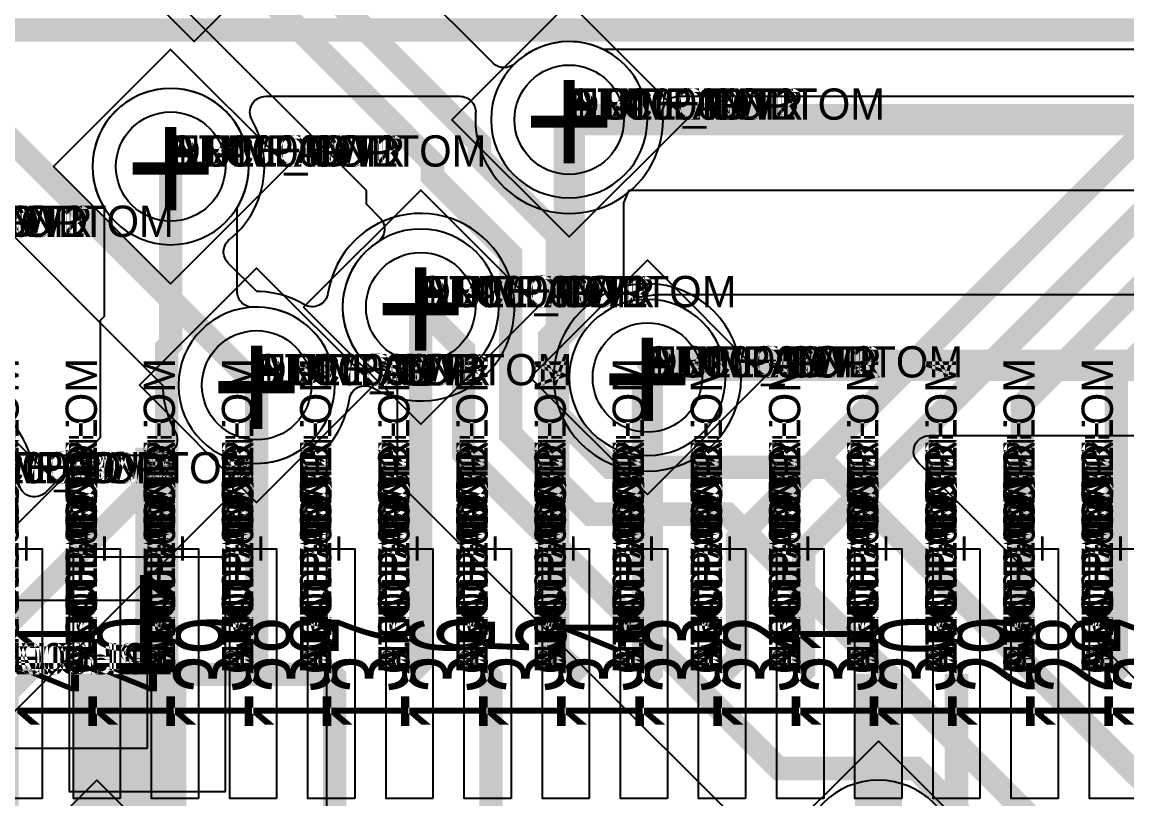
# Model space of a CAD drawing. Extents: x 0 to 323, y 0 to 320.
# Drawn here: x 64.2 to 71.27, y 66.9 to 71.88 of the extents above; entities that cross this region are included whole.
import ezdxf
from ezdxf.enums import TextEntityAlignment as Align

# ---------------------------------------------------------------- set-up
doc = ezdxf.new("R2010")
doc.units = 0
doc.header["$MEASUREMENT"] = 0
doc.layers.get('0').update_dxf_attribs({"linetype": 'CONTINUOUS'})
for name, color, linetype in [('CDN_FIGURES', 7, 'CONTINUOUS'), ('ETCH_BOTTOM', 7, 'CONTINUOUS'), ('ETCH_GND', 3, 'CONTINUOUS'), ('ETCH_INT1', 4, 'CONTINUOUS'), ('ETCH_INT2', 5, 'CONTINUOUS'), ('ETCH_PWR', 6, 'CONTINUOUS'), ('ETCH_TOP', 2, 'CONTINUOUS'), ('MANUFACTURING_NCLEGEND-1-6', 8, 'CONTINUOUS'), ('PACKAGE_GEOMETRY_ASSEMBLY_TOP', 11, 'CONTINUOUS'), ('PACKAGE_GEOMETRY_PIN_NUMBER', 9, 'CONTINUOUS')]:
    doc.layers.add(name, color=color, linetype=linetype)

# ---------------------------------------------------------------- blocks, each defined once
blk = doc.blocks.new('PAD_INFO')
for tag in ['SHAPE_TYPE', 'PAD_HEIGHT', 'PAD_LAYER', 'PAD_TYPE', 'PAD_WIDTH']:
    blk.add_attdef(tag, (0, 0), '', height=0.2)
at = {"flags": 2}
blk.add_attdef('CDN_TYPE', (0, 0), '', height=0.2, dxfattribs=at)
blk = doc.blocks.new('DRILL_INFO')
at = {"flags": 2}
blk.add_attdef('CDN_TYPE', (0, 0), '', height=0.2, dxfattribs=at)
for tag in ['FSHAPE', 'FCHAR', 'DRILL_HEIGHT', 'DIAMETER', 'PLATED', 'DRILL_WIDTH']:
    blk.add_attdef(tag, (0, 0), '', height=0.2)
blk = doc.blocks.new('VIA0700X0300')
at = {"layer": 'ETCH_BOTTOM'}
blk.add_circle((0, 0), 0.35, dxfattribs=at)
at = {"layer": 'ETCH_GND'}
blk.add_circle((0, 0), 0.35, dxfattribs=at)
at = {"layer": 'ETCH_INT1'}
blk.add_circle((0, 0), 0.35, dxfattribs=at)
at = {"layer": 'ETCH_INT2'}
blk.add_circle((0, 0), 0.35, dxfattribs=at)
at = {"layer": 'ETCH_PWR'}
blk.add_circle((0, 0), 0.35, dxfattribs=at)
at = {"layer": 'ETCH_TOP'}
blk.add_circle((0, 0), 0.35, dxfattribs=at)
ref = blk.add_blockref('PAD_INFO', (0, 0))
ref.add_attrib('PAD_LAYER', 'ETCH_TOP', (0, 0), dxfattribs={"height": 0.2})
ref.add_attrib('SHAPE_TYPE', 'NULL', (0, 0), dxfattribs={"height": 0.2})
ref.add_attrib('PAD_TYPE', 'ANTIPAD', (0, 0), dxfattribs={"height": 0.2})
ref.add_attrib('PAD_WIDTH', '0.000000', (0, 0), dxfattribs={"height": 0.2})
ref.add_attrib('PAD_HEIGHT', '0.000000', (0, 0), dxfattribs={"height": 0.2})
ref = blk.add_blockref('PAD_INFO', (0, 0))
ref.add_attrib('PAD_LAYER', 'ETCH_GND', (0, 0), dxfattribs={"height": 0.2})
ref.add_attrib('SHAPE_TYPE', 'NULL', (0, 0), dxfattribs={"height": 0.2})
ref.add_attrib('PAD_TYPE', 'ANTIPAD', (0, 0), dxfattribs={"height": 0.2})
ref.add_attrib('PAD_WIDTH', '0.000000', (0, 0), dxfattribs={"height": 0.2})
ref.add_attrib('PAD_HEIGHT', '0.000000', (0, 0), dxfattribs={"height": 0.2})
ref = blk.add_blockref('PAD_INFO', (0, 0))
ref.add_attrib('PAD_LAYER', 'ETCH_INT1', (0, 0), dxfattribs={"height": 0.2})
ref.add_attrib('SHAPE_TYPE', 'NULL', (0, 0), dxfattribs={"height": 0.2})
ref.add_attrib('PAD_TYPE', 'ANTIPAD', (0, 0), dxfattribs={"height": 0.2})
ref.add_attrib('PAD_WIDTH', '0.000000', (0, 0), dxfattribs={"height": 0.2})
ref.add_attrib('PAD_HEIGHT', '0.000000', (0, 0), dxfattribs={"height": 0.2})
ref = blk.add_blockref('PAD_INFO', (0, 0))
ref.add_attrib('PAD_LAYER', 'ETCH_INT2', (0, 0), dxfattribs={"height": 0.2})
ref.add_attrib('SHAPE_TYPE', 'NULL', (0, 0), dxfattribs={"height": 0.2})
ref.add_attrib('PAD_TYPE', 'ANTIPAD', (0, 0), dxfattribs={"height": 0.2})
ref.add_attrib('PAD_WIDTH', '0.000000', (0, 0), dxfattribs={"height": 0.2})
ref.add_attrib('PAD_HEIGHT', '0.000000', (0, 0), dxfattribs={"height": 0.2})
ref = blk.add_blockref('PAD_INFO', (0, 0))
ref.add_attrib('PAD_LAYER', 'ETCH_PWR', (0, 0), dxfattribs={"height": 0.2})
ref.add_attrib('SHAPE_TYPE', 'NULL', (0, 0), dxfattribs={"height": 0.2})
ref.add_attrib('PAD_TYPE', 'ANTIPAD', (0, 0), dxfattribs={"height": 0.2})
ref.add_attrib('PAD_WIDTH', '0.000000', (0, 0), dxfattribs={"height": 0.2})
ref.add_attrib('PAD_HEIGHT', '0.000000', (0, 0), dxfattribs={"height": 0.2})
ref = blk.add_blockref('PAD_INFO', (0, 0))
ref.add_attrib('PAD_LAYER', 'ETCH_BOTTOM', (0, 0), dxfattribs={"height": 0.2})
ref.add_attrib('SHAPE_TYPE', 'NULL', (0, 0), dxfattribs={"height": 0.2})
ref.add_attrib('PAD_TYPE', 'ANTIPAD', (0, 0), dxfattribs={"height": 0.2})
ref.add_attrib('PAD_WIDTH', '0.000000', (0, 0), dxfattribs={"height": 0.2})
ref.add_attrib('PAD_HEIGHT', '0.000000', (0, 0), dxfattribs={"height": 0.2})
ref = blk.add_blockref('PAD_INFO', (0, 0))
ref.add_attrib('PAD_LAYER', 'ETCH_TOP', (0, 0), dxfattribs={"height": 0.2})
ref.add_attrib('SHAPE_TYPE', 'NULL', (0, 0), dxfattribs={"height": 0.2})
ref.add_attrib('PAD_TYPE', 'THERMAL', (0, 0), dxfattribs={"height": 0.2})
ref.add_attrib('PAD_WIDTH', '0.000000', (0, 0), dxfattribs={"height": 0.2})
ref.add_attrib('PAD_HEIGHT', '0.000000', (0, 0), dxfattribs={"height": 0.2})
ref = blk.add_blockref('PAD_INFO', (0, 0))
ref.add_attrib('PAD_LAYER', 'ETCH_GND', (0, 0), dxfattribs={"height": 0.2})
ref.add_attrib('SHAPE_TYPE', 'NULL', (0, 0), dxfattribs={"height": 0.2})
ref.add_attrib('PAD_TYPE', 'THERMAL', (0, 0), dxfattribs={"height": 0.2})
ref.add_attrib('PAD_WIDTH', '0.000000', (0, 0), dxfattribs={"height": 0.2})
ref.add_attrib('PAD_HEIGHT', '0.000000', (0, 0), dxfattribs={"height": 0.2})
ref = blk.add_blockref('PAD_INFO', (0, 0))
ref.add_attrib('PAD_LAYER', 'ETCH_INT1', (0, 0), dxfattribs={"height": 0.2})
ref.add_attrib('SHAPE_TYPE', 'NULL', (0, 0), dxfattribs={"height": 0.2})
ref.add_attrib('PAD_TYPE', 'THERMAL', (0, 0), dxfattribs={"height": 0.2})
ref.add_attrib('PAD_WIDTH', '0.000000', (0, 0), dxfattribs={"height": 0.2})
ref.add_attrib('PAD_HEIGHT', '0.000000', (0, 0), dxfattribs={"height": 0.2})
ref = blk.add_blockref('PAD_INFO', (0, 0))
ref.add_attrib('PAD_LAYER', 'ETCH_INT2', (0, 0), dxfattribs={"height": 0.2})
ref.add_attrib('SHAPE_TYPE', 'NULL', (0, 0), dxfattribs={"height": 0.2})
ref.add_attrib('PAD_TYPE', 'THERMAL', (0, 0), dxfattribs={"height": 0.2})
ref.add_attrib('PAD_WIDTH', '0.000000', (0, 0), dxfattribs={"height": 0.2})
ref.add_attrib('PAD_HEIGHT', '0.000000', (0, 0), dxfattribs={"height": 0.2})
ref = blk.add_blockref('PAD_INFO', (0, 0))
ref.add_attrib('PAD_LAYER', 'ETCH_PWR', (0, 0), dxfattribs={"height": 0.2})
ref.add_attrib('SHAPE_TYPE', 'NULL', (0, 0), dxfattribs={"height": 0.2})
ref.add_attrib('PAD_TYPE', 'THERMAL', (0, 0), dxfattribs={"height": 0.2})
ref.add_attrib('PAD_WIDTH', '0.000000', (0, 0), dxfattribs={"height": 0.2})
ref.add_attrib('PAD_HEIGHT', '0.000000', (0, 0), dxfattribs={"height": 0.2})
ref = blk.add_blockref('PAD_INFO', (0, 0))
ref.add_attrib('PAD_LAYER', 'ETCH_BOTTOM', (0, 0), dxfattribs={"height": 0.2})
ref.add_attrib('SHAPE_TYPE', 'NULL', (0, 0), dxfattribs={"height": 0.2})
ref.add_attrib('PAD_TYPE', 'THERMAL', (0, 0), dxfattribs={"height": 0.2})
ref.add_attrib('PAD_WIDTH', '0.000000', (0, 0), dxfattribs={"height": 0.2})
ref.add_attrib('PAD_HEIGHT', '0.000000', (0, 0), dxfattribs={"height": 0.2})
ref = blk.add_blockref('PAD_INFO', (0, 0))
ref.add_attrib('PAD_LAYER', 'ETCH_TOP', (0, 0), dxfattribs={"height": 0.2})
ref.add_attrib('SHAPE_TYPE', 'CIRCLE', (0, 0), dxfattribs={"height": 0.2})
ref.add_attrib('PAD_TYPE', 'REGULAR', (0, 0), dxfattribs={"height": 0.2})
ref.add_attrib('PAD_WIDTH', '0.700000', (0, 0), dxfattribs={"height": 0.2})
ref.add_attrib('PAD_HEIGHT', '0.700000', (0, 0), dxfattribs={"height": 0.2})
ref = blk.add_blockref('PAD_INFO', (0, 0))
ref.add_attrib('PAD_LAYER', 'ETCH_GND', (0, 0), dxfattribs={"height": 0.2})
ref.add_attrib('SHAPE_TYPE', 'CIRCLE', (0, 0), dxfattribs={"height": 0.2})
ref.add_attrib('PAD_TYPE', 'REGULAR', (0, 0), dxfattribs={"height": 0.2})
ref.add_attrib('PAD_WIDTH', '0.700000', (0, 0), dxfattribs={"height": 0.2})
ref.add_attrib('PAD_HEIGHT', '0.700000', (0, 0), dxfattribs={"height": 0.2})
ref = blk.add_blockref('PAD_INFO', (0, 0))
ref.add_attrib('PAD_LAYER', 'ETCH_INT1', (0, 0), dxfattribs={"height": 0.2})
ref.add_attrib('SHAPE_TYPE', 'CIRCLE', (0, 0), dxfattribs={"height": 0.2})
ref.add_attrib('PAD_TYPE', 'REGULAR', (0, 0), dxfattribs={"height": 0.2})
ref.add_attrib('PAD_WIDTH', '0.700000', (0, 0), dxfattribs={"height": 0.2})
ref.add_attrib('PAD_HEIGHT', '0.700000', (0, 0), dxfattribs={"height": 0.2})
ref = blk.add_blockref('PAD_INFO', (0, 0))
ref.add_attrib('PAD_LAYER', 'ETCH_INT2', (0, 0), dxfattribs={"height": 0.2})
ref.add_attrib('SHAPE_TYPE', 'CIRCLE', (0, 0), dxfattribs={"height": 0.2})
ref.add_attrib('PAD_TYPE', 'REGULAR', (0, 0), dxfattribs={"height": 0.2})
ref.add_attrib('PAD_WIDTH', '0.700000', (0, 0), dxfattribs={"height": 0.2})
ref.add_attrib('PAD_HEIGHT', '0.700000', (0, 0), dxfattribs={"height": 0.2})
ref = blk.add_blockref('PAD_INFO', (0, 0))
ref.add_attrib('PAD_LAYER', 'ETCH_PWR', (0, 0), dxfattribs={"height": 0.2})
ref.add_attrib('SHAPE_TYPE', 'CIRCLE', (0, 0), dxfattribs={"height": 0.2})
ref.add_attrib('PAD_TYPE', 'REGULAR', (0, 0), dxfattribs={"height": 0.2})
ref.add_attrib('PAD_WIDTH', '0.700000', (0, 0), dxfattribs={"height": 0.2})
ref.add_attrib('PAD_HEIGHT', '0.700000', (0, 0), dxfattribs={"height": 0.2})
ref = blk.add_blockref('PAD_INFO', (0, 0))
ref.add_attrib('PAD_LAYER', 'ETCH_BOTTOM', (0, 0), dxfattribs={"height": 0.2})
ref.add_attrib('SHAPE_TYPE', 'CIRCLE', (0, 0), dxfattribs={"height": 0.2})
ref.add_attrib('PAD_TYPE', 'REGULAR', (0, 0), dxfattribs={"height": 0.2})
ref.add_attrib('PAD_WIDTH', '0.700000', (0, 0), dxfattribs={"height": 0.2})
ref.add_attrib('PAD_HEIGHT', '0.700000', (0, 0), dxfattribs={"height": 0.2})
ref = blk.add_blockref('DRILL_INFO', (0, 0))
ref.add_attrib('DIAMETER', '0.300000', (0, 0), dxfattribs={"height": 0.2})
ref.add_attrib('PLATED', 'PLATED', (0, 0), dxfattribs={"height": 0.2})
ref.add_attrib('FSHAPE', 'DIAMOND', (0, 0), dxfattribs={"height": 0.2})
ref.add_attrib('FCHAR', '+', (0, 0), dxfattribs={"height": 0.2})
ref.add_attrib('DRILL_WIDTH', '1.500000', (0, 0), dxfattribs={"height": 0.2})
ref.add_attrib('DRILL_HEIGHT', '1.500000', (0, 0), dxfattribs={"height": 0.2})
for tag in ['CDN_TYPE', 'PIN']:
    blk.add_attdef(tag, (0, 0), '', height=0.2)
at = {"flags": 2}
for tag in ['PSTKNAME', 'BBV']:
    blk.add_attdef(tag, (0, 0), '', height=0.2, dxfattribs=at)
blk = doc.blocks.new('FIGURE_DIAMOND')
at = {"layer": 'CDN_FIGURES'}
blk.add_lwpolyline([(-0.5, 0), (0, 0.5), (0.5, 0), (0, -0.5)], close=True, dxfattribs=at)
blk = doc.blocks.new('RC1600X0300TS_NS')
at = {"layer": 'ETCH_TOP'}
blk.add_lwpolyline([(-0.8, -0.15), (-0.8, 0.15), (0.8, 0.15), (0.8, -0.15)], close=True, dxfattribs=at)
ref = blk.add_blockref('PAD_INFO', (0, 0))
ref.add_attrib('PAD_LAYER', 'ETCH_TOP', (0, 0), dxfattribs={"height": 0.2})
ref.add_attrib('SHAPE_TYPE', 'NULL', (0, 0), dxfattribs={"height": 0.2})
ref.add_attrib('PAD_TYPE', 'ANTIPAD', (0, 0), dxfattribs={"height": 0.2})
ref.add_attrib('PAD_WIDTH', '0.000000', (0, 0), dxfattribs={"height": 0.2})
ref.add_attrib('PAD_HEIGHT', '0.000000', (0, 0), dxfattribs={"height": 0.2})
ref = blk.add_blockref('PAD_INFO', (0, 0))
ref.add_attrib('PAD_LAYER', 'ETCH_GND', (0, 0), dxfattribs={"height": 0.2})
ref.add_attrib('SHAPE_TYPE', 'NULL', (0, 0), dxfattribs={"height": 0.2})
ref.add_attrib('PAD_TYPE', 'ANTIPAD', (0, 0), dxfattribs={"height": 0.2})
ref.add_attrib('PAD_WIDTH', '0.000000', (0, 0), dxfattribs={"height": 0.2})
ref.add_attrib('PAD_HEIGHT', '0.000000', (0, 0), dxfattribs={"height": 0.2})
ref = blk.add_blockref('PAD_INFO', (0, 0))
ref.add_attrib('PAD_LAYER', 'ETCH_INT1', (0, 0), dxfattribs={"height": 0.2})
ref.add_attrib('SHAPE_TYPE', 'NULL', (0, 0), dxfattribs={"height": 0.2})
ref.add_attrib('PAD_TYPE', 'ANTIPAD', (0, 0), dxfattribs={"height": 0.2})
ref.add_attrib('PAD_WIDTH', '0.000000', (0, 0), dxfattribs={"height": 0.2})
ref.add_attrib('PAD_HEIGHT', '0.000000', (0, 0), dxfattribs={"height": 0.2})
ref = blk.add_blockref('PAD_INFO', (0, 0))
ref.add_attrib('PAD_LAYER', 'ETCH_INT2', (0, 0), dxfattribs={"height": 0.2})
ref.add_attrib('SHAPE_TYPE', 'NULL', (0, 0), dxfattribs={"height": 0.2})
ref.add_attrib('PAD_TYPE', 'ANTIPAD', (0, 0), dxfattribs={"height": 0.2})
ref.add_attrib('PAD_WIDTH', '0.000000', (0, 0), dxfattribs={"height": 0.2})
ref.add_attrib('PAD_HEIGHT', '0.000000', (0, 0), dxfattribs={"height": 0.2})
ref = blk.add_blockref('PAD_INFO', (0, 0))
ref.add_attrib('PAD_LAYER', 'ETCH_PWR', (0, 0), dxfattribs={"height": 0.2})
ref.add_attrib('SHAPE_TYPE', 'NULL', (0, 0), dxfattribs={"height": 0.2})
ref.add_attrib('PAD_TYPE', 'ANTIPAD', (0, 0), dxfattribs={"height": 0.2})
ref.add_attrib('PAD_WIDTH', '0.000000', (0, 0), dxfattribs={"height": 0.2})
ref.add_attrib('PAD_HEIGHT', '0.000000', (0, 0), dxfattribs={"height": 0.2})
ref = blk.add_blockref('PAD_INFO', (0, 0))
ref.add_attrib('PAD_LAYER', 'ETCH_BOTTOM', (0, 0), dxfattribs={"height": 0.2})
ref.add_attrib('SHAPE_TYPE', 'NULL', (0, 0), dxfattribs={"height": 0.2})
ref.add_attrib('PAD_TYPE', 'ANTIPAD', (0, 0), dxfattribs={"height": 0.2})
ref.add_attrib('PAD_WIDTH', '0.000000', (0, 0), dxfattribs={"height": 0.2})
ref.add_attrib('PAD_HEIGHT', '0.000000', (0, 0), dxfattribs={"height": 0.2})
ref = blk.add_blockref('PAD_INFO', (0, 0))
ref.add_attrib('PAD_LAYER', 'ETCH_TOP', (0, 0), dxfattribs={"height": 0.2})
ref.add_attrib('SHAPE_TYPE', 'NULL', (0, 0), dxfattribs={"height": 0.2})
ref.add_attrib('PAD_TYPE', 'THERMAL', (0, 0), dxfattribs={"height": 0.2})
ref.add_attrib('PAD_WIDTH', '0.000000', (0, 0), dxfattribs={"height": 0.2})
ref.add_attrib('PAD_HEIGHT', '0.000000', (0, 0), dxfattribs={"height": 0.2})
ref = blk.add_blockref('PAD_INFO', (0, 0))
ref.add_attrib('PAD_LAYER', 'ETCH_GND', (0, 0), dxfattribs={"height": 0.2})
ref.add_attrib('SHAPE_TYPE', 'NULL', (0, 0), dxfattribs={"height": 0.2})
ref.add_attrib('PAD_TYPE', 'THERMAL', (0, 0), dxfattribs={"height": 0.2})
ref.add_attrib('PAD_WIDTH', '0.000000', (0, 0), dxfattribs={"height": 0.2})
ref.add_attrib('PAD_HEIGHT', '0.000000', (0, 0), dxfattribs={"height": 0.2})
ref = blk.add_blockref('PAD_INFO', (0, 0))
ref.add_attrib('PAD_LAYER', 'ETCH_INT1', (0, 0), dxfattribs={"height": 0.2})
ref.add_attrib('SHAPE_TYPE', 'NULL', (0, 0), dxfattribs={"height": 0.2})
ref.add_attrib('PAD_TYPE', 'THERMAL', (0, 0), dxfattribs={"height": 0.2})
ref.add_attrib('PAD_WIDTH', '0.000000', (0, 0), dxfattribs={"height": 0.2})
ref.add_attrib('PAD_HEIGHT', '0.000000', (0, 0), dxfattribs={"height": 0.2})
ref = blk.add_blockref('PAD_INFO', (0, 0))
ref.add_attrib('PAD_LAYER', 'ETCH_INT2', (0, 0), dxfattribs={"height": 0.2})
ref.add_attrib('SHAPE_TYPE', 'NULL', (0, 0), dxfattribs={"height": 0.2})
ref.add_attrib('PAD_TYPE', 'THERMAL', (0, 0), dxfattribs={"height": 0.2})
ref.add_attrib('PAD_WIDTH', '0.000000', (0, 0), dxfattribs={"height": 0.2})
ref.add_attrib('PAD_HEIGHT', '0.000000', (0, 0), dxfattribs={"height": 0.2})
ref = blk.add_blockref('PAD_INFO', (0, 0))
ref.add_attrib('PAD_LAYER', 'ETCH_PWR', (0, 0), dxfattribs={"height": 0.2})
ref.add_attrib('SHAPE_TYPE', 'NULL', (0, 0), dxfattribs={"height": 0.2})
ref.add_attrib('PAD_TYPE', 'THERMAL', (0, 0), dxfattribs={"height": 0.2})
ref.add_attrib('PAD_WIDTH', '0.000000', (0, 0), dxfattribs={"height": 0.2})
ref.add_attrib('PAD_HEIGHT', '0.000000', (0, 0), dxfattribs={"height": 0.2})
ref = blk.add_blockref('PAD_INFO', (0, 0))
ref.add_attrib('PAD_LAYER', 'ETCH_BOTTOM', (0, 0), dxfattribs={"height": 0.2})
ref.add_attrib('SHAPE_TYPE', 'NULL', (0, 0), dxfattribs={"height": 0.2})
ref.add_attrib('PAD_TYPE', 'THERMAL', (0, 0), dxfattribs={"height": 0.2})
ref.add_attrib('PAD_WIDTH', '0.000000', (0, 0), dxfattribs={"height": 0.2})
ref.add_attrib('PAD_HEIGHT', '0.000000', (0, 0), dxfattribs={"height": 0.2})
ref = blk.add_blockref('PAD_INFO', (0, 0))
ref.add_attrib('PAD_LAYER', 'ETCH_TOP', (0, 0), dxfattribs={"height": 0.2})
ref.add_attrib('SHAPE_TYPE', 'RECTANGLE', (0, 0), dxfattribs={"height": 0.2})
ref.add_attrib('PAD_TYPE', 'REGULAR', (0, 0), dxfattribs={"height": 0.2})
ref.add_attrib('PAD_WIDTH', '1.600000', (0, 0), dxfattribs={"height": 0.2})
ref.add_attrib('PAD_HEIGHT', '0.300000', (0, 0), dxfattribs={"height": 0.2})
ref = blk.add_blockref('PAD_INFO', (0, 0))
ref.add_attrib('PAD_LAYER', 'ETCH_GND', (0, 0), dxfattribs={"height": 0.2})
ref.add_attrib('SHAPE_TYPE', 'NULL', (0, 0), dxfattribs={"height": 0.2})
ref.add_attrib('PAD_TYPE', 'REGULAR', (0, 0), dxfattribs={"height": 0.2})
ref.add_attrib('PAD_WIDTH', '0.000000', (0, 0), dxfattribs={"height": 0.2})
ref.add_attrib('PAD_HEIGHT', '0.000000', (0, 0), dxfattribs={"height": 0.2})
ref = blk.add_blockref('PAD_INFO', (0, 0))
ref.add_attrib('PAD_LAYER', 'ETCH_INT1', (0, 0), dxfattribs={"height": 0.2})
ref.add_attrib('SHAPE_TYPE', 'NULL', (0, 0), dxfattribs={"height": 0.2})
ref.add_attrib('PAD_TYPE', 'REGULAR', (0, 0), dxfattribs={"height": 0.2})
ref.add_attrib('PAD_WIDTH', '0.000000', (0, 0), dxfattribs={"height": 0.2})
ref.add_attrib('PAD_HEIGHT', '0.000000', (0, 0), dxfattribs={"height": 0.2})
ref = blk.add_blockref('PAD_INFO', (0, 0))
ref.add_attrib('PAD_LAYER', 'ETCH_INT2', (0, 0), dxfattribs={"height": 0.2})
ref.add_attrib('SHAPE_TYPE', 'NULL', (0, 0), dxfattribs={"height": 0.2})
ref.add_attrib('PAD_TYPE', 'REGULAR', (0, 0), dxfattribs={"height": 0.2})
ref.add_attrib('PAD_WIDTH', '0.000000', (0, 0), dxfattribs={"height": 0.2})
ref.add_attrib('PAD_HEIGHT', '0.000000', (0, 0), dxfattribs={"height": 0.2})
ref = blk.add_blockref('PAD_INFO', (0, 0))
ref.add_attrib('PAD_LAYER', 'ETCH_PWR', (0, 0), dxfattribs={"height": 0.2})
ref.add_attrib('SHAPE_TYPE', 'NULL', (0, 0), dxfattribs={"height": 0.2})
ref.add_attrib('PAD_TYPE', 'REGULAR', (0, 0), dxfattribs={"height": 0.2})
ref.add_attrib('PAD_WIDTH', '0.000000', (0, 0), dxfattribs={"height": 0.2})
ref.add_attrib('PAD_HEIGHT', '0.000000', (0, 0), dxfattribs={"height": 0.2})
ref = blk.add_blockref('PAD_INFO', (0, 0))
ref.add_attrib('PAD_LAYER', 'ETCH_BOTTOM', (0, 0), dxfattribs={"height": 0.2})
ref.add_attrib('SHAPE_TYPE', 'NULL', (0, 0), dxfattribs={"height": 0.2})
ref.add_attrib('PAD_TYPE', 'REGULAR', (0, 0), dxfattribs={"height": 0.2})
ref.add_attrib('PAD_WIDTH', '0.000000', (0, 0), dxfattribs={"height": 0.2})
ref.add_attrib('PAD_HEIGHT', '0.000000', (0, 0), dxfattribs={"height": 0.2})
ref = blk.add_blockref('DRILL_INFO', (0, 0))
ref.add_attrib('DIAMETER', '0.000000', (0, 0), dxfattribs={"height": 0.2})
ref.add_attrib('PLATED', 'PLATED', (0, 0), dxfattribs={"height": 0.2})
ref.add_attrib('FSHAPE', 'NULL', (0, 0), dxfattribs={"height": 0.2})
ref.add_attrib('DRILL_WIDTH', '0.000000', (0, 0), dxfattribs={"height": 0.2})
ref.add_attrib('DRILL_HEIGHT', '0.000000', (0, 0), dxfattribs={"height": 0.2})
for tag in ['CDN_TYPE', 'PIN']:
    blk.add_attdef(tag, (0, 0), '', height=0.2)
at = {"flags": 2}
for tag in ['PSTKNAME', 'BBV']:
    blk.add_attdef(tag, (0, 0), '', height=0.2, dxfattribs=at)
blk = doc.blocks.new('F42')
at = {"layer": 'ETCH_TOP'}
for p in [(30, -7), (30, -8), (30, -8.5), (30, -9), (30, -9.5), (30, -10), (30, -10.5), (30, -11), (30, -11.5), (30, -12), (30, -12.5), (30, -13), (30, -13.5), (30, -14), (30, -7.5)]:
    blk.add_blockref('RC1600X0300TS_NS', p, dxfattribs=at)
at = {"flags": 2}
for tag in ['SYMBOL_TYPE', 'CDN_TYPE', 'REFDES']:
    blk.add_attdef(tag, (0, 0), '', height=0.2, dxfattribs=at)
blk = doc.blocks.new('RC1000X1500TS')
at = {"layer": 'ETCH_TOP'}
blk.add_lwpolyline([(-0.5, -0.75), (-0.5, 0.75), (0.5, 0.75), (0.5, -0.75)], close=True, dxfattribs=at)
ref = blk.add_blockref('PAD_INFO', (0, 0))
ref.add_attrib('PAD_LAYER', 'ETCH_TOP', (0, 0), dxfattribs={"height": 0.2})
ref.add_attrib('SHAPE_TYPE', 'NULL', (0, 0), dxfattribs={"height": 0.2})
ref.add_attrib('PAD_TYPE', 'ANTIPAD', (0, 0), dxfattribs={"height": 0.2})
ref.add_attrib('PAD_WIDTH', '0.000000', (0, 0), dxfattribs={"height": 0.2})
ref.add_attrib('PAD_HEIGHT', '0.000000', (0, 0), dxfattribs={"height": 0.2})
ref = blk.add_blockref('PAD_INFO', (0, 0))
ref.add_attrib('PAD_LAYER', 'ETCH_GND', (0, 0), dxfattribs={"height": 0.2})
ref.add_attrib('SHAPE_TYPE', 'NULL', (0, 0), dxfattribs={"height": 0.2})
ref.add_attrib('PAD_TYPE', 'ANTIPAD', (0, 0), dxfattribs={"height": 0.2})
ref.add_attrib('PAD_WIDTH', '0.000000', (0, 0), dxfattribs={"height": 0.2})
ref.add_attrib('PAD_HEIGHT', '0.000000', (0, 0), dxfattribs={"height": 0.2})
ref = blk.add_blockref('PAD_INFO', (0, 0))
ref.add_attrib('PAD_LAYER', 'ETCH_INT1', (0, 0), dxfattribs={"height": 0.2})
ref.add_attrib('SHAPE_TYPE', 'NULL', (0, 0), dxfattribs={"height": 0.2})
ref.add_attrib('PAD_TYPE', 'ANTIPAD', (0, 0), dxfattribs={"height": 0.2})
ref.add_attrib('PAD_WIDTH', '0.000000', (0, 0), dxfattribs={"height": 0.2})
ref.add_attrib('PAD_HEIGHT', '0.000000', (0, 0), dxfattribs={"height": 0.2})
ref = blk.add_blockref('PAD_INFO', (0, 0))
ref.add_attrib('PAD_LAYER', 'ETCH_INT2', (0, 0), dxfattribs={"height": 0.2})
ref.add_attrib('SHAPE_TYPE', 'NULL', (0, 0), dxfattribs={"height": 0.2})
ref.add_attrib('PAD_TYPE', 'ANTIPAD', (0, 0), dxfattribs={"height": 0.2})
ref.add_attrib('PAD_WIDTH', '0.000000', (0, 0), dxfattribs={"height": 0.2})
ref.add_attrib('PAD_HEIGHT', '0.000000', (0, 0), dxfattribs={"height": 0.2})
ref = blk.add_blockref('PAD_INFO', (0, 0))
ref.add_attrib('PAD_LAYER', 'ETCH_PWR', (0, 0), dxfattribs={"height": 0.2})
ref.add_attrib('SHAPE_TYPE', 'NULL', (0, 0), dxfattribs={"height": 0.2})
ref.add_attrib('PAD_TYPE', 'ANTIPAD', (0, 0), dxfattribs={"height": 0.2})
ref.add_attrib('PAD_WIDTH', '0.000000', (0, 0), dxfattribs={"height": 0.2})
ref.add_attrib('PAD_HEIGHT', '0.000000', (0, 0), dxfattribs={"height": 0.2})
ref = blk.add_blockref('PAD_INFO', (0, 0))
ref.add_attrib('PAD_LAYER', 'ETCH_BOTTOM', (0, 0), dxfattribs={"height": 0.2})
ref.add_attrib('SHAPE_TYPE', 'NULL', (0, 0), dxfattribs={"height": 0.2})
ref.add_attrib('PAD_TYPE', 'ANTIPAD', (0, 0), dxfattribs={"height": 0.2})
ref.add_attrib('PAD_WIDTH', '0.000000', (0, 0), dxfattribs={"height": 0.2})
ref.add_attrib('PAD_HEIGHT', '0.000000', (0, 0), dxfattribs={"height": 0.2})
ref = blk.add_blockref('PAD_INFO', (0, 0))
ref.add_attrib('PAD_LAYER', 'ETCH_TOP', (0, 0), dxfattribs={"height": 0.2})
ref.add_attrib('SHAPE_TYPE', 'NULL', (0, 0), dxfattribs={"height": 0.2})
ref.add_attrib('PAD_TYPE', 'THERMAL', (0, 0), dxfattribs={"height": 0.2})
ref.add_attrib('PAD_WIDTH', '0.000000', (0, 0), dxfattribs={"height": 0.2})
ref.add_attrib('PAD_HEIGHT', '0.000000', (0, 0), dxfattribs={"height": 0.2})
ref = blk.add_blockref('PAD_INFO', (0, 0))
ref.add_attrib('PAD_LAYER', 'ETCH_GND', (0, 0), dxfattribs={"height": 0.2})
ref.add_attrib('SHAPE_TYPE', 'NULL', (0, 0), dxfattribs={"height": 0.2})
ref.add_attrib('PAD_TYPE', 'THERMAL', (0, 0), dxfattribs={"height": 0.2})
ref.add_attrib('PAD_WIDTH', '0.000000', (0, 0), dxfattribs={"height": 0.2})
ref.add_attrib('PAD_HEIGHT', '0.000000', (0, 0), dxfattribs={"height": 0.2})
ref = blk.add_blockref('PAD_INFO', (0, 0))
ref.add_attrib('PAD_LAYER', 'ETCH_INT1', (0, 0), dxfattribs={"height": 0.2})
ref.add_attrib('SHAPE_TYPE', 'NULL', (0, 0), dxfattribs={"height": 0.2})
ref.add_attrib('PAD_TYPE', 'THERMAL', (0, 0), dxfattribs={"height": 0.2})
ref.add_attrib('PAD_WIDTH', '0.000000', (0, 0), dxfattribs={"height": 0.2})
ref.add_attrib('PAD_HEIGHT', '0.000000', (0, 0), dxfattribs={"height": 0.2})
ref = blk.add_blockref('PAD_INFO', (0, 0))
ref.add_attrib('PAD_LAYER', 'ETCH_INT2', (0, 0), dxfattribs={"height": 0.2})
ref.add_attrib('SHAPE_TYPE', 'NULL', (0, 0), dxfattribs={"height": 0.2})
ref.add_attrib('PAD_TYPE', 'THERMAL', (0, 0), dxfattribs={"height": 0.2})
ref.add_attrib('PAD_WIDTH', '0.000000', (0, 0), dxfattribs={"height": 0.2})
ref.add_attrib('PAD_HEIGHT', '0.000000', (0, 0), dxfattribs={"height": 0.2})
ref = blk.add_blockref('PAD_INFO', (0, 0))
ref.add_attrib('PAD_LAYER', 'ETCH_PWR', (0, 0), dxfattribs={"height": 0.2})
ref.add_attrib('SHAPE_TYPE', 'NULL', (0, 0), dxfattribs={"height": 0.2})
ref.add_attrib('PAD_TYPE', 'THERMAL', (0, 0), dxfattribs={"height": 0.2})
ref.add_attrib('PAD_WIDTH', '0.000000', (0, 0), dxfattribs={"height": 0.2})
ref.add_attrib('PAD_HEIGHT', '0.000000', (0, 0), dxfattribs={"height": 0.2})
ref = blk.add_blockref('PAD_INFO', (0, 0))
ref.add_attrib('PAD_LAYER', 'ETCH_BOTTOM', (0, 0), dxfattribs={"height": 0.2})
ref.add_attrib('SHAPE_TYPE', 'NULL', (0, 0), dxfattribs={"height": 0.2})
ref.add_attrib('PAD_TYPE', 'THERMAL', (0, 0), dxfattribs={"height": 0.2})
ref.add_attrib('PAD_WIDTH', '0.000000', (0, 0), dxfattribs={"height": 0.2})
ref.add_attrib('PAD_HEIGHT', '0.000000', (0, 0), dxfattribs={"height": 0.2})
ref = blk.add_blockref('PAD_INFO', (0, 0))
ref.add_attrib('PAD_LAYER', 'ETCH_GND', (0, 0), dxfattribs={"height": 0.2})
ref.add_attrib('SHAPE_TYPE', 'NULL', (0, 0), dxfattribs={"height": 0.2})
ref.add_attrib('PAD_TYPE', 'REGULAR', (0, 0), dxfattribs={"height": 0.2})
ref.add_attrib('PAD_WIDTH', '0.000000', (0, 0), dxfattribs={"height": 0.2})
ref.add_attrib('PAD_HEIGHT', '0.000000', (0, 0), dxfattribs={"height": 0.2})
ref = blk.add_blockref('PAD_INFO', (0, 0))
ref.add_attrib('PAD_LAYER', 'ETCH_INT1', (0, 0), dxfattribs={"height": 0.2})
ref.add_attrib('SHAPE_TYPE', 'NULL', (0, 0), dxfattribs={"height": 0.2})
ref.add_attrib('PAD_TYPE', 'REGULAR', (0, 0), dxfattribs={"height": 0.2})
ref.add_attrib('PAD_WIDTH', '0.000000', (0, 0), dxfattribs={"height": 0.2})
ref.add_attrib('PAD_HEIGHT', '0.000000', (0, 0), dxfattribs={"height": 0.2})
ref = blk.add_blockref('PAD_INFO', (0, 0))
ref.add_attrib('PAD_LAYER', 'ETCH_INT2', (0, 0), dxfattribs={"height": 0.2})
ref.add_attrib('SHAPE_TYPE', 'NULL', (0, 0), dxfattribs={"height": 0.2})
ref.add_attrib('PAD_TYPE', 'REGULAR', (0, 0), dxfattribs={"height": 0.2})
ref.add_attrib('PAD_WIDTH', '0.000000', (0, 0), dxfattribs={"height": 0.2})
ref.add_attrib('PAD_HEIGHT', '0.000000', (0, 0), dxfattribs={"height": 0.2})
ref = blk.add_blockref('PAD_INFO', (0, 0))
ref.add_attrib('PAD_LAYER', 'ETCH_PWR', (0, 0), dxfattribs={"height": 0.2})
ref.add_attrib('SHAPE_TYPE', 'NULL', (0, 0), dxfattribs={"height": 0.2})
ref.add_attrib('PAD_TYPE', 'REGULAR', (0, 0), dxfattribs={"height": 0.2})
ref.add_attrib('PAD_WIDTH', '0.000000', (0, 0), dxfattribs={"height": 0.2})
ref.add_attrib('PAD_HEIGHT', '0.000000', (0, 0), dxfattribs={"height": 0.2})
ref = blk.add_blockref('PAD_INFO', (0, 0))
ref.add_attrib('PAD_LAYER', 'ETCH_BOTTOM', (0, 0), dxfattribs={"height": 0.2})
ref.add_attrib('SHAPE_TYPE', 'NULL', (0, 0), dxfattribs={"height": 0.2})
ref.add_attrib('PAD_TYPE', 'REGULAR', (0, 0), dxfattribs={"height": 0.2})
ref.add_attrib('PAD_WIDTH', '0.000000', (0, 0), dxfattribs={"height": 0.2})
ref.add_attrib('PAD_HEIGHT', '0.000000', (0, 0), dxfattribs={"height": 0.2})
ref = blk.add_blockref('DRILL_INFO', (0, 0))
ref.add_attrib('DIAMETER', '0.000000', (0, 0), dxfattribs={"height": 0.2})
ref.add_attrib('PLATED', 'PLATED', (0, 0), dxfattribs={"height": 0.2})
ref.add_attrib('FSHAPE', 'NULL', (0, 0), dxfattribs={"height": 0.2})
ref.add_attrib('DRILL_WIDTH', '0.000000', (0, 0), dxfattribs={"height": 0.2})
ref.add_attrib('DRILL_HEIGHT', '0.000000', (0, 0), dxfattribs={"height": 0.2})
ref = blk.add_blockref('PAD_INFO', (0, 0))
ref.add_attrib('PAD_LAYER', 'ETCH_TOP', (0, 0), dxfattribs={"height": 0.2})
ref.add_attrib('SHAPE_TYPE', 'RECTANGLE', (0, 0), dxfattribs={"height": 0.2})
ref.add_attrib('PAD_TYPE', 'REGULAR', (0, 0), dxfattribs={"height": 0.2})
ref.add_attrib('PAD_WIDTH', '1.000000', (0, 0), dxfattribs={"height": 0.2})
ref.add_attrib('PAD_HEIGHT', '1.500000', (0, 0), dxfattribs={"height": 0.2})
for tag in ['CDN_TYPE', 'PIN']:
    blk.add_attdef(tag, (0, 0), '', height=0.2)
at = {"flags": 2}
for tag in ['PSTKNAME', 'BBV']:
    blk.add_attdef(tag, (0, 0), '', height=0.2, dxfattribs=at)
blk = doc.blocks.new('F56')
at = {"layer": 'PACKAGE_GEOMETRY_ASSEMBLY_TOP'}
blk.add_lwpolyline([(0, -0.475), (1.75, -0.475), (1.75, 0.475), (0, 0.475)], close=True, dxfattribs=at)
at = {"layer": 'ETCH_TOP'}
ref = blk.add_blockref('RC1000X1500TS', (0, 0), dxfattribs=at)
ref.add_attrib('CDN_TYPE', 'PIN', (0, 0), dxfattribs={"height": 0.2})
ref.add_attrib('PIN', '1', (0, 0), dxfattribs={"height": 0.2})
ref = blk.add_blockref('RC1000X1500TS', (1.75, 0), dxfattribs=at)
ref.add_attrib('CDN_TYPE', 'PIN', (0, 0), dxfattribs={"height": 0.2})
ref.add_attrib('PIN', '2', (0, 0), dxfattribs={"height": 0.2})
at = {"flags": 2}
for tag in ['SYMBOL_TYPE', 'CDN_TYPE', 'REFDES']:
    blk.add_attdef(tag, (0, 0), '', height=0.2, dxfattribs=at)

msp = doc.modelspace()

# ---------------------------------------------------------------- linework, layer by layer
at = {"layer": 'ETCH_BOTTOM'}
for points, format in [([(89.35, 52.25, 0.15, 0.15, 0), (89.35, 53.1867, 0.15, 0.15, 0), (90.825, 54.6617, 0.15, 0.15, 0), (90.825, 59.8617, 0.15, 0.15, 0), (93.075, 62.1117, 0.15, 0.15, 0), (93.075, 62.5882, 0.15, 0.15, 0), (92.25, 63.4132, 0.15, 0.15, 0), (91.2841, 64.379, 0.15, 0.15, 0), (90.4618, 64.379, 0.15, 0.15, 0), (83.0158, 71.825, 0.15, 0.15, 0), (56.5383, 71.825, 0.15, 0.15, 0), (56.2883, 71.575, 0.15, 0.15, 0), (55.8117, 71.575, 0.15, 0.15, 0), (51.9617, 75.425, 0.15, 0.15, 0), (27.3254, 75.425, 0.15, 0.15, 0), (21.8074, 69.907, 0.15, 0.15, 0), (21.243, 69.907, 0.15, 0.15, 0)], "xyseb"), ([(65.7, 69.55, 0.15, 0.15, 0), (63.975, 71.275, 0.15, 0.15, 0), (55.6874, 71.275, 0.15, 0.15, 0), (53.7374, 73.225, 0.15, 0.15, 0), (42.7883, 73.225, 0.15, 0.15, 0), (42.6383, 73.075, 0.15, 0.15, 0), (39.9126, 73.075, 0.15, 0.15, 0), (39.6626, 73.325, 0.15, 0.15, 0), (25.6497, 73.325, 0.15, 0.15, 0), (21.7937, 69.469, 0.15, 0.15, 0), (21.6934, 69.469, 0.15, 0.15, 0), (21.5564, 69.332, 0.15, 0.15, 0), (21.0047, 69.332, 0.15, 0.15, 0), (20.5037, 69.833, 0.15, 0.15, 0), (19.617, 69.833, 0.15, 0.15, 0)], "xyseb"), ([(66.1501, 66.7502), (66.1501, 69.1527), (66.1618, 69.1668, 0.136703), (66.2934, 69.4608, -0.531413), (66.4452, 69.5331, 3.269722), (66.1566, 70.1392, -0.531413), (66.0048, 70.0669, 0.12522), (65.7207, 70.1497), (65.7008, 70.1504), (65.5188, 70.3324, -0.445669), (65.5268, 70.483, 0.368364), (65.6708, 71.2481, -0.576193), (65.7588, 71.3999), (67.0002, 71.3999, -0.434609), (67.1013, 71.2915, 1.071716), (68.2987, 71.2915, -0.434609), (68.3998, 71.3999), (76.9999, 71.3999)], "xyb"), ([(63.7989, 70.8499), (65.0996, 69.5492), (65.1003, 69.5293, 0.121941), (65.1792, 69.2519, -0.576193), (65.0912, 69.1001), (64.2521, 69.1001), (64.2398, 69.133, 0.545302), (63.2537, 69.3463)], "xyb"), ([(65, 67.7, 0.15, 0.15, 0), (65, 69.1508, 0.15, 0.15, 0)], "xyseb"), ([(64.678, 66.272, 0.5, 0.5, 0), (65, 66.594, 0.5, 0.5, 0), (65, 67.7, 0.5, 0.5, 0)], "xyseb"), ([(65, 67.7, 0.15, 0.15, 0), (66.2008, 67.7, 0.15, 0.15, 0)], "xyseb")]:
    msp.add_lwpolyline(points, format=format, dxfattribs=at)
msp.add_lwpolyline([(68.2, 70.2001, 1), (68.2, 68.9999, 1)], format="xyb", close=True, dxfattribs=at)
at = {"layer": 'ETCH_GND'}
for points in [[(68.2001, 71.25, 1), (67.1999, 71.25, 1)], [(65.6501, 70.95, 1), (64.6499, 70.95, 1)], [(67.2501, 70.05, 1), (66.2499, 70.05, 1)], [(66.2001, 69.55, 1), (65.1999, 69.55, 1)], [(68.7001, 69.6, 1), (67.6999, 69.6, 1)]]:
    msp.add_lwpolyline(points, format="xyb", close=True, dxfattribs=at)
at = {"layer": 'ETCH_INT1'}
for points in [[(68.2001, 71.25, 1), (67.1999, 71.25, 1)], [(65.6501, 70.95, 1), (64.6499, 70.95, 1)], [(67.2501, 70.05, 1), (66.2499, 70.05, 1)], [(66.2001, 69.55, 1), (65.1999, 69.55, 1)], [(68.7001, 69.6, 1), (67.6999, 69.6, 1)], [(70.1781, 66.522, 1), (69.1779, 66.522, 1)]]:
    msp.add_lwpolyline(points, format="xyb", close=True, dxfattribs=at)
at = {"layer": 'ETCH_INT2'}
for points, format in [([(88.4478, 64.1873), (80.935, 71.7001), (67.9182, 71.7001), (67.9082, 71.7047, 0.307308), (67.3543, 71.6114, -0.407694), (67.2125, 71.613), (66.6751, 72.1504), (66.6751, 72.8862), (66.682, 72.8981, 0.401314), (66.5208, 73.5705, -0.478067), (66.504, 73.7274), (77.3501, 84.5736), (77.3501, 91.5, 0.220007), (77.1739, 91.881, -0.438125), (77.1679, 92.03), (87.7878, 102.6499)], "xyb"), ([(66.25, 73.15, 0.15, 0.15, 0), (66.25, 71.9743, 0.15, 0.15, 0), (67.125, 71.0993, 0.15, 0.15, 0), (67.125, 71.0117, 0.15, 0.15, 0), (67.625, 70.5117, 0.15, 0.15, 0), (67.625, 69.3618, 0.15, 0.15, 0), (67.9618, 69.025, 0.15, 0.15, 0), (69.3618, 69.025, 0.15, 0.15, 0), (73.8618, 64.525, 0.15, 0.15, 0), (75.2382, 64.525, 0.15, 0.15, 0), (77.8092, 61.954, 0.15, 0.15, 0), (82.604, 61.954, 0.15, 0.15, 0)], "xyseb"), ([(74.604, 61.454, 0.15, 0.15, 0), (74.604, 62.8335, 0.15, 0.15, 0), (68.7125, 68.725, 0.15, 0.15, 0), (67.8375, 68.725, 0.15, 0.15, 0), (67.325, 69.2375, 0.15, 0.15, 0), (67.325, 70.3874, 0.15, 0.15, 0), (66.825, 70.8874, 0.15, 0.15, 0), (66.825, 70.9749, 0.15, 0.15, 0), (65.3, 72.5, 0.15, 0.15, 0)], "xyseb"), ([(65.1859, 72.0129), (66.3999, 70.7988), (66.3999, 70.7113), (66.4886, 70.6226, -0.473619), (66.4731, 70.4664, 0.606807), (66.5677, 69.5843), (66.5999, 69.5717), (66.5999, 68.9371), (68.8651, 66.6719), (69.7401, 66.6719), (73.6039, 62.8081)], "xyb"), ([(62.9679, 66.2799), (65.5501, 68.8621), (65.5501, 68.9505, -0.438145), (65.6597, 69.0515, 1.0617), (65.6805, 70.0497, -0.425821), (65.5751, 70.151), (65.5751, 70.6862), (65.582, 70.6981, 1.740689), (64.718, 70.6981), (64.7249, 70.6862), (64.7249, 69.9893), (64.6999, 69.9643), (64.6999, 69.2143), (64.351, 68.8654, -0.658948), (64.1779, 68.9345, 2.331355)], "xyb"), ([(95.1, 48.25, 0.2, 0.2, 0), (95.1, 56.5514, 0.2, 0.2, 0), (88.446, 63.2054, 0.2, 0.2, 0), (88.446, 63.5526, 0.2, 0.2, 0), (80.7486, 71.25, 0.2, 0.2, 0), (67.7, 71.25, 0.2, 0.2, 0)], "xyseb"), ([(65.15, 70.95, 0.15, 0.15, 0), (65.15, 69.8132, 0.15, 0.15, 0), (65.125, 69.7882, 0.15, 0.15, 0), (65.125, 69.0382, 0.15, 0.15, 0), (62.075, 65.9882, 0.15, 0.15, 0), (62.075, 64.5883, 0.15, 0.15, 0), (62.275, 64.3883, 0.15, 0.15, 0), (62.275, 59.8493, 0.15, 0.15, 0), (69.878, 52.2463, 0.15, 0.15, 0), (69.878, 47.6477, 0.15, 0.15, 0), (76.85, 40.6756, 0.15, 0.15, 0), (76.85, 34.6501, 0.15, 0.15, 0), (93.0499, 18.4501, 0.15, 0.15, 0), (94.7, 16.8, 0.15, 0.15, 0)], "xyseb"), ([(66.75, 70.05, 0.15, 0.15, 0), (67.025, 69.775, 0.15, 0.15, 0), (67.025, 69.1132, 0.15, 0.15, 0), (69.0412, 67.097, 0.15, 0.15, 0), (69.9162, 67.097, 0.15, 0.15, 0), (74.029, 62.9842, 0.15, 0.15, 0), (74.029, 61.2158, 0.15, 0.15, 0), (79.3, 55.9448, 0.15, 0.15, 0), (79.3, 53.3868, 0.15, 0.15, 0), (83.6578, 49.029, 0.15, 0.15, 0), (84.9342, 49.029, 0.15, 0.15, 0), (87.1536, 46.8096, 0.15, 0.15, 0), (88.3576, 45.6055, 0.15, 0.15, 0), (88.3576, 40.382, 0.15, 0.15, 0), (91.1396, 37.6, 0.15, 0.15, 0), (91.1875, 37.6, 0.15, 0.15, 0), (98.957, 29.8305, 0.15, 0.15, 0), (98.957, 20.9188, 0.15, 0.15, 0), (98.5192, 20.481, 0.15, 0.15, 0), (98.2578, 20.481, 0.15, 0.15, 0), (97.87, 20.0932, 0.15, 0.15, 0), (97.87, 17.975, 0.15, 0.15, 0), (98.47, 17.375, 0.15, 0.15, 0)], "xyseb"), ([(94.3, 47.4, 0.2, 0.2, 0), (94.3, 55.7046, 0.2, 0.2, 0), (80.3266, 69.678, 0.2, 0.2, 0), (68.278, 69.678, 0.2, 0.2, 0), (68.2, 69.6, 0.2, 0.2, 0)], "xyseb"), ([(77.9853, 62.3791), (75.4143, 64.9501), (74.0379, 64.9501), (73.2179, 65.7701, -0.437934), (73.2239, 65.919, 1.08428), (72.519, 66.6239, -0.437934), (72.3701, 66.6179), (69.9332, 69.0548, -0.668179), (70.0049, 69.2279), (77.5785, 69.2279, -0.438145), (77.6795, 69.1183, 1.084105), (78.6765, 69.1183, -0.438145), (78.7775, 69.2279), (80.1402, 69.2279), (93.8499, 55.5182)], "xyb")]:
    msp.add_lwpolyline(points, format=format, dxfattribs=at)
msp.add_lwpolyline([(94.6499, 56.236, -0.668179), (94.4768, 56.1643), (80.513, 70.1281), (68.278, 70.1281, 0.057901), (68.1748, 70.1161, -0.483863), (68.0501, 70.2148), (68.0501, 70.7189), (68.0837, 70.7999), (80.5622, 70.7999), (87.9959, 63.3662), (87.9959, 63.019), (94.6499, 56.365)], format="xyb", close=True, dxfattribs=at)
at = {"layer": 'ETCH_PWR'}
for points in [[(68.2001, 71.25, 1), (67.1999, 71.25, 1)], [(65.6501, 70.95, 1), (64.6499, 70.95, 1)], [(67.2501, 70.05, 1), (66.2499, 70.05, 1)], [(66.2001, 69.55, 1), (65.1999, 69.55, 1)], [(68.7001, 69.6, 1), (67.6999, 69.6, 1)], [(70.1781, 66.522, 1), (69.1779, 66.522, 1)]]:
    msp.add_lwpolyline(points, format="xyb", close=True, dxfattribs=at)
at = {"layer": 'ETCH_TOP'}
for points in [[(110.9, 67.3, 0.15, 0.15, 0), (110.9, 71.5986, 0.15, 0.15, 0), (107.8236, 74.675, 0.15, 0.15, 0), (90.6118, 74.675, 0.15, 0.15, 0), (90.4618, 74.825, 0.15, 0.15, 0), (75.0308, 74.825, 0.15, 0.15, 0), (68.775, 68.5692, 0.15, 0.15, 0), (68.775, 67.801, 0.15, 0.15, 0), (68.678, 67.704, 0.15, 0.15, 0)], [(69.178, 67.704, 0.15, 0.15, 0), (69.2, 67.726, 0.15, 0.15, 0), (69.2, 68.4942, 0.15, 0.15, 0), (75.2308, 74.525, 0.15, 0.15, 0), (90.3375, 74.525, 0.15, 0.15, 0), (90.4875, 74.375, 0.15, 0.15, 0), (107.375, 74.375, 0.15, 0.15, 0), (110.4, 71.35, 0.15, 0.15, 0), (110.4, 67.3, 0.15, 0.15, 0)], [(109.9, 67.3, 0.15, 0.15, 0), (109.9, 71.35, 0.15, 0.15, 0), (107.175, 74.075, 0.15, 0.15, 0), (90.3632, 74.075, 0.15, 0.15, 0), (90.2132, 74.225, 0.15, 0.15, 0), (75.3954, 74.225, 0.15, 0.15, 0), (70.6, 69.4296, 0.15, 0.15, 0), (70.6, 67.782, 0.15, 0.15, 0), (70.678, 67.704, 0.15, 0.15, 0)], [(109.4, 67.3, 0.15, 0.15, 0), (109.4, 71.4, 0.15, 0.15, 0), (107.025, 73.775, 0.15, 0.15, 0), (90.2389, 73.775, 0.15, 0.15, 0), (90.0889, 73.925, 0.15, 0.15, 0), (75.5197, 73.925, 0.15, 0.15, 0), (71.2, 69.6053, 0.15, 0.15, 0), (71.2, 67.726, 0.15, 0.15, 0), (71.178, 67.704, 0.15, 0.15, 0)], [(67.678, 67.704, 0.2, 0.2, 0), (67.7, 67.726, 0.2, 0.2, 0), (67.6, 67.826, 0.2, 0.2, 0), (67.6, 69.8486, 0.2, 0.2, 0), (67.7, 69.9486, 0.2, 0.2, 0), (67.7, 71.25, 0.2, 0.2, 0)], [(65.15, 70.95, 0.15, 0.15, 0), (65.15, 69.8133, 0.15, 0.15, 0), (65.125, 69.7883, 0.15, 0.15, 0), (65.125, 67.757, 0.15, 0.15, 0), (65.178, 67.704, 0.15, 0.15, 0)], [(66.75, 70.05, 0.15, 0.15, 0), (66.75, 67.776, 0.15, 0.15, 0), (66.678, 67.704, 0.15, 0.15, 0)], [(68.2, 69.6, 0.2, 0.2, 0), (68.2, 67.726, 0.2, 0.2, 0), (68.178, 67.704, 0.2, 0.2, 0)], [(65.7, 69.55, 0.15, 0.15, 0), (65.7, 67.726, 0.15, 0.15, 0), (65.678, 67.704, 0.15, 0.15, 0)], [(64.678, 67.704, 0.3, 0.3, 0), (64.678, 66.272, 0.3, 0.3, 0)], [(69.678, 67.704, 0.3, 0.3, 0), (69.678, 66.522, 0.3, 0.3, 0)], [(64.178, 67.704, 0.15, 0.15, 0), (64.2, 67.682, 0.15, 0.15, 0), (64.103, 67.585, 0.15, 0.15, 0), (64.103, 66.0337, 0.15, 0.15, 0), (64.2, 65.9367, 0.15, 0.15, 0), (64.2, 65.05, 0.15, 0.15, 0)], [(66.2, 66.15, 0.15, 0.15, 0), (66.2, 67.682, 0.15, 0.15, 0), (66.178, 67.704, 0.15, 0.15, 0)], [(67.2, 65.95, 0.15, 0.15, 0), (67.2, 67.682, 0.15, 0.15, 0), (67.178, 67.704, 0.15, 0.15, 0)], [(70.178, 67.704, 0.15, 0.15, 0), (70.178, 66.8353, 0.15, 0.15, 0), (70.253, 66.7603, 0.15, 0.15, 0), (70.253, 66.2837, 0.15, 0.15, 0), (70.178, 66.2087, 0.15, 0.15, 0), (70.178, 56.278, 0.15, 0.15, 0)]]:
    msp.add_lwpolyline(points, format="xyseb", dxfattribs=at)

# ---------------------------------------------------------------- block references
at = {"rotation": 90}
msp.add_blockref('F42', (57.178, 37.704), dxfattribs=at)
at = {"xscale": -1}
msp.add_blockref('F56', (65, 67.7), dxfattribs=at)
at = {"layer": 'ETCH_TOP'}
for p in [(67.7, 71.25), (65.15, 70.95), (63.15, 70.5), (66.75, 70.05), (68.2, 69.6), (65.7, 69.55), (63.678, 68.922)]:
    msp.add_blockref('VIA0700X0300', p, dxfattribs=at)
at = {"layer": 'MANUFACTURING_NCLEGEND-1-6', "xscale": 1.5, "yscale": 1.5}
for p in [(65.3, 72.5), (67.7, 71.25), (65.15, 70.95), (66.75, 70.05), (68.2, 69.6), (65.7, 69.55), (63.678, 68.922), (69.678, 66.522), (64.678, 66.272)]:
    msp.add_blockref('FIGURE_DIAMOND', p, dxfattribs=at)

# ---------------------------------------------------------------- texts
at = {"layer": 'MANUFACTURING_NCLEGEND-1-6'}
for p in [(67.7, 71.25), (65.15, 70.95), (66.75, 70.05), (68.2, 69.6), (65.7, 69.55)]:
    msp.add_text('+', height=0.75, dxfattribs=at).set_placement(p, align=Align.MIDDLE_CENTER)
at = {"layer": 'PACKAGE_GEOMETRY_PIN_NUMBER', "text_generation_flag": 2, "width": 0.88}
msp.add_text('1', height=0.635, dxfattribs=at).set_placement((65, 67.7), align=Align.CENTER)
at = {"layer": 'PACKAGE_GEOMETRY_PIN_NUMBER', "width": 0.649606}
for s, p in [('141', (64.678, 67.704)), ('140', (65.178, 67.704)), ('139', (65.678, 67.704)), ('138', (66.178, 67.704)), ('137', (66.678, 67.704)), ('136', (67.178, 67.704)), ('135', (67.678, 67.704)), ('134', (68.178, 67.704)), ('133', (68.678, 67.704)), ('132', (69.178, 67.704)), ('131', (69.678, 67.704)), ('130', (70.178, 67.704)), ('129', (70.678, 67.704)), ('128', (71.178, 67.704)), ('127', (71.678, 67.704))]:
    msp.add_text(s, height=0.508, rotation=90, dxfattribs=at).set_placement(p, align=Align.CENTER)

doc.saveas('drawing.dxf')
